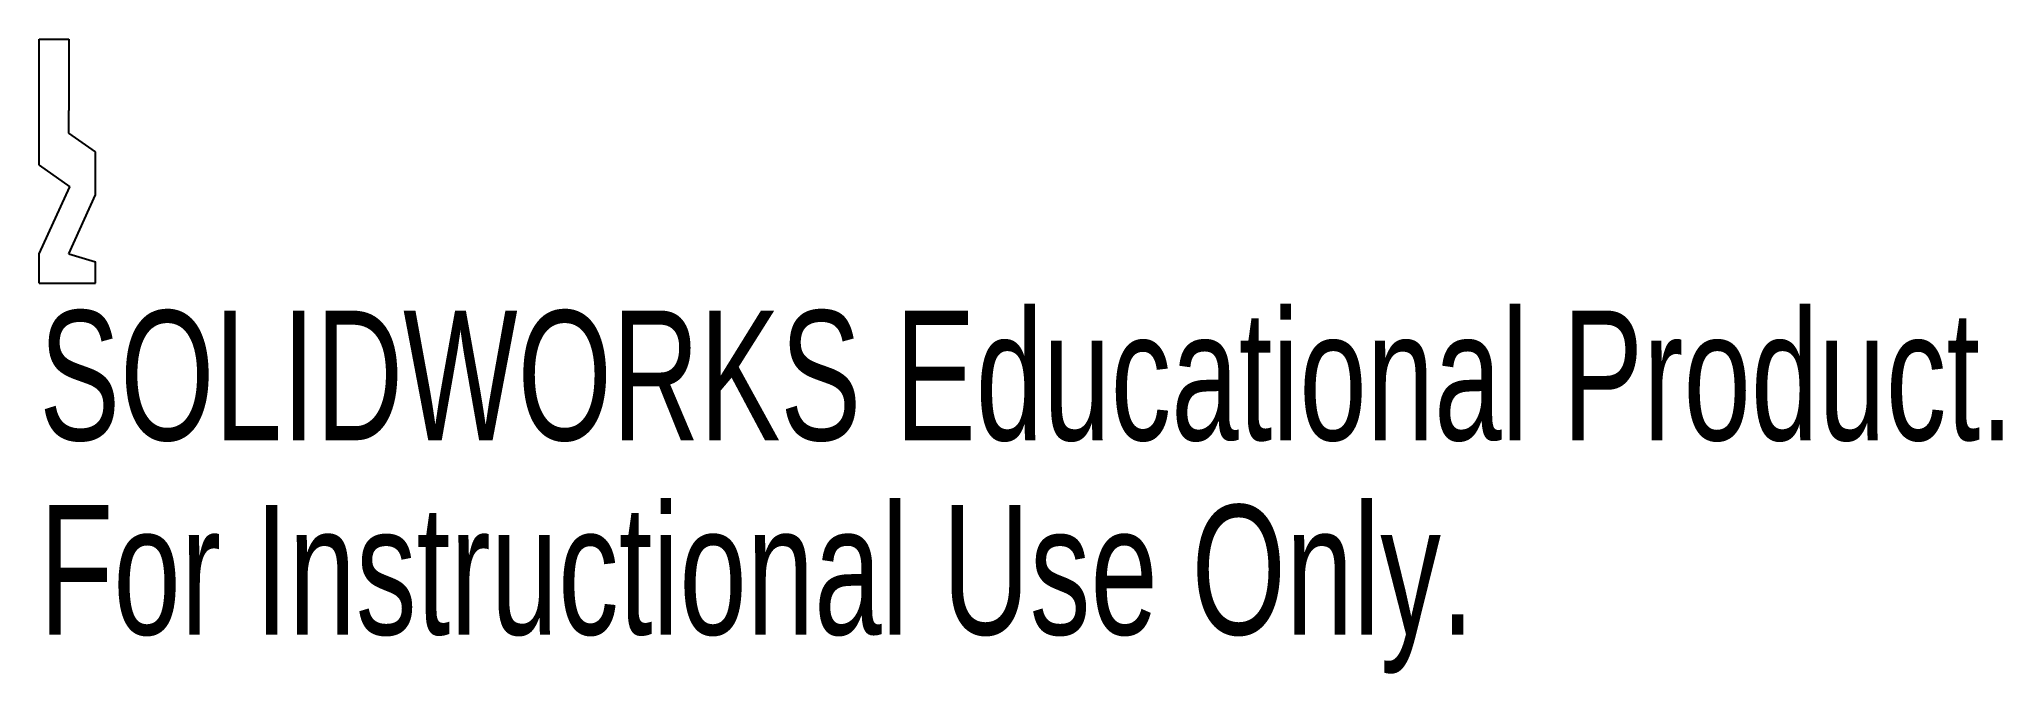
# Model space of a CAD drawing. Header units: millimetres. Extents: x 0 to 73.3, y -14.6 to 9.1.
import ezdxf

# ---------------------------------------------------------------- set-up
doc = ezdxf.new("R2010")
doc.units = ezdxf.units.MM
doc.styles.add('SLDTEXTSTYLE0', font='TXT', dxfattribs={"width": 0.7})

msp = doc.modelspace()

# ---------------------------------------------------------------- linework, layer by layer
at = {"color": 7, "linetype": 'Continuous'}
for p, q in [((0, 4.4), (0, 9.1)), ((0, 9.1), (1.1, 9.1)), ((1.1, 9.1), (1.1, 6.447)), ((1.1, 5.604), (1.1, 6.447)), ((2.1, 4.9), (1.1, 5.604)), ((0, 4.4), (1.136, 3.6)), ((2.1, 3.3), (2.1, 4.9)), ((0, 1.1), (1.136, 3.6)), ((1.1, 1.1), (2.1, 3.3)), ((0, 0), (0, 1.1)), ((1.1, 1.1), (2.1, 0.8)), ((2.1, 0), (2.1, 0.8)), ((0, 0), (2.1, 0))]:
    msp.add_line(p, q, dxfattribs=at)

# ---------------------------------------------------------------- texts
at = {"color": 7, "linetype": 'Continuous', "char_height": 4.83362, "attachment_point": 1, "style": 'SLDTEXTSTYLE0'}
for s, insert in [('SOLIDWORKS Educational Product.', (0, -1.02)), ('For Instructional Use Only.', (0, -8.27))]:
    msp.add_mtext(s, dxfattribs=dict(at, insert=insert))

doc.saveas('drawing.dxf')
